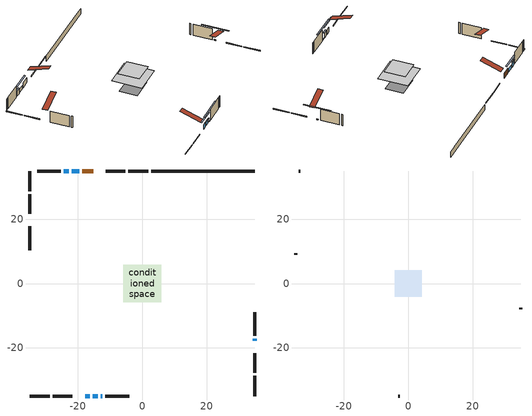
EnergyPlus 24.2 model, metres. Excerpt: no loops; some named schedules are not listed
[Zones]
conditioned space
 floor adiabatic (AdiabaticFloorConstruction): -5.9,-5.9 -5.9,5.9 5.9,5.9 5.9,-5.9 z3
 floor foundation (Slab1 construction): -4.44,-3.59 -4.44,3.59 4.44,3.59 4.44,-3.59 z-1.83
 wall outside (RimJoist1 construction): 1.91,34.96 -4.35,34.96 / -34.96,-34.96 -28.71,-34.96 / -34.96,34.96 -34.96,28.71 / 34.96,-34.96 34.96,-28.71 z0.56:0.86
 wall outside (RimJoist2 construction): -5.28,34.96 -11.3,34.96 / -27.78,-34.96 -21.75,-34.96 / -34.96,27.78 -34.96,21.75 / 34.96,-27.78 34.96,-21.75 z0.56:0.86
 wall outside (AdiabaticWallConstruction 1): -15.29,34.96 -18.7,34.96 z0.56:2.59
 wall outside (AdiabaticWallConstruction): -19.63,34.96 -21.84,34.96 z0.56:2.02; -17.77,-34.96 -16.27,-34.96 / -15.34,-34.96 -13.84,-34.96 z0.56:2.54; -22.77,34.96 -24.34,34.96 z0.56:2.62; 34.96,-17.77 34.96,-17.22 / -12.92,-34.96 -12.37,-34.96 z0.56:0.93
 wall outside (Wall1 construction): -25.26,34.96 -32.63,34.96 / -11.44,-34.96 -4.07,-34.96 / -34.96,17.77 -34.96,10.4 / 34.96,-16.29 34.96,-8.93 z0.56:5.44
 wall foundation (FoundationWall1 construction): 2.84,34.96,-1.83 2.84,34.96,0.56 31.75,34.96,0.56 31.75,34.96,0.44 34.96,34.96,0.44 34.96,34.96,-1.83
 window (WindowConstruction): -19.63,34.96 -21.84,34.96 z0.56:2.02
 window (WindowConstruction 1): -17.77,-34.96 -16.27,-34.96 z0.56:2.54
 window (WindowConstruction 2): -22.77,34.96 -24.34,34.96 z0.56:2.62
 window (WindowConstruction 3): -15.34,-34.96 -13.85,-34.96 z0.56:2.54
 window (WindowConstruction 4): 34.96,-17.77 34.96,-17.22 z0.56:0.92
 window (WindowConstruction 5): -12.92,-34.96 -12.37,-34.96 z0.56:0.92
 door (Door): -15.29,34.96 -18.7,34.96 z0.56:2.59
 ceiling adiabatic (AdiabaticFloorConstruction): 5.9,-5.9 5.9,5.9 -5.9,5.9 -5.9,-5.9 z3
attic - vented
 floor to conditioned space (Floor1 construction Reversed): -4.15,-4.15 -4.15,4.15 4.15,4.15 4.15,-4.15 z5.44
 wall outside (Wall3 construction): -33.56,34.96 -34.03,34.96 / -3.14,-34.96 -2.67,-34.96 / -34.96,9.47 -34.96,9 / 34.96,-8 34.96,-7.52 z0.56:5.44
 roof outside (Roof1 construction): -14.36,34.96,5.44 -14.36,26.89,8.13 -12.23,26.89,8.13 -12.23,34.96,5.44; -18.7,-34.96,5.44 -18.7,-26.89,8.13 -20.82,-26.89,8.13 -20.82,-34.96,5.44; -34.96,18.7,5.44 -26.89,18.7,8.13 -26.89,20.82,8.13 -34.96,20.82,5.44; 34.96,-18.7,5.44 26.89,-18.7,8.13 26.89,-20.82,8.13 34.96,-20.82,5.44
shading: -24.48,34.96 -16.99,34.96 -16.99,35.37 -24.48,35.37 z4.66; -13.63,-34.96 -20.41,-34.96 -20.41,-35.37 -13.63,-35.37 z5.17; -24.54,34.96 -22.57,34.96 -22.57,35.37 -24.54,35.37 z2.82; -13.64,-34.96 -15.54,-34.96 -15.54,-35.37 -13.64,-35.37 z2.74; 34.96,-12.14 34.96,-22.85 35.37,-22.85 35.37,-12.14 z6; -7.29,-34.96 -18,-34.96 -18,-35.37 -7.29,-35.37 z6
[Building]
Building 1: Terrain=Suburbs
[Site:Location]
Winnipeg Intl AP_MB: Latitude {deg}=49.91; Longitude {deg}=-97.24; Time Zone {hr}=-6; Elevation {m}=239; Keep Site Location Information=Yes
[Site:GroundTemperature:Shallow]
-2.46526, -5.11642, -5.32873, -4.07063, 0.979979, 6.00706, 10.3653, 13.1261, 13.3606, 11.1152, 6.8681, 1.99523
[Site:WaterMainsTemperature]
Calculation Method=Schedule; Temperature Schedule=mains temperature schedule
[Material] Roughness=Rough; Thermal Absorptance=0.9
Name | Thickness {m} | Conductivity {W/m-K} | Density {kg/m3} | Specific Heat {J/kg-K} | Solar Absorptance | Visible Absorptance
asphalt or fiberglass shingles | 0.00635 | 0.162714 | 1121.4 | 1465.45 | 0.84 | 0.84
ceiling loosefill ins | 0.254 | 0.0480833 | 16.02 | 1046.75 | 0.7 | 0.7
ceiling stud and cavity | 0.1397 | 0.14504 | 65.682 | 1177.47 | 0.7 | 0.7
concrete 4.0 in. | 0.1016 | 1.803125 | 2242.8 | 837.4 | 0.7 | 0.7
concrete 8.0 in. | 0.2032 | 1.803125 | 2242.8 | 837.4 | 0.7 | 0.7
door material | 0.04445 | 0.0451087 | 512.64 | 1214.23 | 0.7 | 0.7
exterior vertical ins | 0.0457286 | 0.029427 | 32.04 | 1214.23 | 0.7 | 0.7
floor covering | 0.0127 | 0.0433444 | 54.468 | 1339.84 | 0.6 | 0.6
floor rigid ins; wall rigid ins 1 | 0.512978 | 0.029427 | 32.04 | 1214.23 | 0.7 | 0.7
floor stud and cavity | 0.1397 | 1.75129 | 37.0049 | 1207.88 | 0.7 | 0.7
furniture material conditioned space 1 | 0.1524 | 0.115458 | 640.8 | 1214.23 | 0.6 | 0.6
gypsum board | 0.0127 | 0.160291 | 801 | 837.4 | 0.6 | 0.6
gypsum board 1 | 0.0127 | 0.160291 | 801 | 837.4 | 0.7 | 0.7
osb sheathing 0.5 in. | 0.0127 | 0.115458 | 512.64 | 1214.23 | 0.7 | 0.7
osb sheathing 0.75 in. | 0.01905 | 0.115458 | 512.64 | 1214.23 | 0.7 | 0.7
osb sheathing 2.0 in. | 0.0508 | 0.115458 | 512.64 | 1214.23 | 0.7 | 0.7
rim joist stud and cavity | 0.0508 | 0.0451784 | 125.044 | 1163.47 | 0.6 | 0.6
rim joist stud and cavity 1 | 0.0508 | 0.029095 | 125.044 | 1163.47 | 0.6 | 0.6
wall rigid ins | 0.051816 | 0.029427 | 32.04 | 1214.23 | 0.7 | 0.7
wall stud and cavity | 0.1397 | 0.224124 | 139.0536 | 1170.24 | 0.7 | 0.7
wall stud and cavity 1 | 0.0889 | 6.1454 | 50.32683 | 1063.81 | 0.6 | 0.6
wall stud and cavity 2 | 0.0889 | 0.380278 | 52.3479 | 1209.89 | 0.7 | 0.7
wall stud and cavity 3 | 0.0889 | 0.391764 | 83.0341 | 1211.67 | 0.7 | 0.7
wood siding | 0.0254 | 0.102417 | 544.68 | 1172.36 | 0.4 | 0.4
wood siding 1 | 0.00254 | 0.102417 | 544.68 | 1172.36 | 0.4 | 0.4
wood siding 2; wood siding 3; wood siding 4 | 0.0254 | 0.102417 | 544.68 | 1172.36 | 0.7 | 0.7
[WindowMaterial:SimpleGlazingSystem]
Name | U-Factor {W/m2-K} | Solar Heat Gain Coefficient
WindowMaterial | 2.205903 | 0.6
WindowMaterial 1 | 2.14572 | 0.62
WindowMaterial 2 | 2.13833 | 0.62
WindowMaterial 3 | 3.250655 | 0.43
[Construction]
AdiabaticFloorConstruction: floor stud and cavity, floor rigid ins, osb sheathing 0.75 in., floor covering
AdiabaticWallConstruction: wood siding 3, wall rigid ins 1, wall stud and cavity 2, gypsum board
AdiabaticWallConstruction 1: wood siding 4, wall rigid ins 1, wall stud and cavity 2, gypsum board
Door: door material
Floor1 construction Reversed: gypsum board, ceiling stud and cavity, ceiling loosefill ins
FoundationWall1 construction: concrete 8.0 in., gypsum board 1
furniture construction conditioned space 1: furniture material conditioned space 1
PartitionWallConstruction: gypsum board, wall stud and cavity 3, gypsum board
RimJoist1 construction: wood siding 2, osb sheathing 2.0 in., rim joist stud and cavity
RimJoist2 construction: wood siding 2, osb sheathing 2.0 in., rim joist stud and cavity 1
Roof1 construction: asphalt or fiberglass shingles
Slab1 construction: concrete 4.0 in.
Wall1 construction: wood siding, wall rigid ins, osb sheathing 0.5 in., wall stud and cavity, gypsum board
Wall3 construction: wood siding 1, wall stud and cavity 1
WindowConstruction: WindowMaterial
WindowConstruction 1; WindowConstruction 3: WindowMaterial 1
WindowConstruction 2: WindowMaterial 2
WindowConstruction 4; WindowConstruction 5: WindowMaterial 3
[Zone] Multiplier=1; Part of Total Floor Area=Yes
Name | Volume {m3}
attic - vented | 30.0506
conditioned space | 506.9
[Space]
Name | Zone | Volume {m3}
attic - vented 1 | attic - vented | 30.0506
conditioned space 1 | conditioned space | 506.9
[ZoneInfiltration:EffectiveLeakageArea]
infil attic - vented 1: Zone or Space=attic - vented 1; Schedule=Always On Discrete; Effective Air Leakage Area {cm2}=2292; Stack Coefficient=0.000526335; Wind Coefficient=1.55007e-05
[ZoneMixing]
whole house fan mix: Zone or Space=attic - vented; Schedule=Always On Continuous; Design Flow Rate Calculation Method=Flow/Zone; Design Flow Rate {m3/s}=0; Source Zone or Space=conditioned space
[SurfaceProperty:ExposedFoundationPerimeter]
Slab1: Exposed Perimeter Calculation Method=TotalExposedPerimeter; Total Exposed Perimeter {m}=32.125
[InternalMass] Zone or ZoneList=conditioned space; Space or SpaceList=conditioned space 1
Name | Construction | Surface Area {m2}
furniture mass conditioned space 1 | furniture construction conditioned space 1 | 81.12
partition wall mass | PartitionWallConstruction | 202.8
[Lights]
interior lighting: Zone or ZoneList or Space or SpaceList=conditioned space 1; Schedule=interior lighting schedule; Design Level Calculation Method=LightingLevel; Lighting Level {W}=343.2; Return Air Fraction=0; Fraction Radiant=0.6; Fraction Visible=0.2; Fraction Replaceable=1
[People]
occupants: Zone or ZoneList or Space or SpaceList=conditioned space 1; Number of People Schedule=occupants schedule; Number of People Calculation Method=People; Number of People=3; Fraction Radiant=0.314171; Sensible Heat Fraction=0.56303; Activity Level Schedule=occupants activity schedule; Carbon Dioxide Generation Rate {m3/s-W}=0; Enable ASHRAE 55 Comfort Warnings=No; Mean Radiant Temperature Calculation Type=EnclosureAveraged
[ElectricEquipment] Zone or ZoneList or Space or SpaceList=conditioned space 1; Design Level Calculation Method=EquipmentLevel
Name | Schedule | Design Level {W} | Fraction Latent | Fraction Radiant | Fraction Lost
clothes dryer | clothes dryer schedule | 140.772 | 0.015 | 0.081 | 0.85
clothes washer | clothes washer schedule | 32.1985 | 0.03 | 0.162 | 0.7
cooking range | cooking range schedule | 215.147 | 0.08 | 0.432 | 0.2
dishwasher | dishwasher schedule | 66.8632 | 0.3 | 0.18 | 0.4
fridge | fridge schedule | 72.9452 | 0 | 0.6 | 0
mech vent house fan | mech vent house fan schedule | 0 | 0 | 0 | 1
mech vent house fan cfis | mech vent house fan cfis schedule | 0 | 0 | 0 | 0
misc plug loads | misc plug loads schedule | 494.7 | 0.045 | 0.513 | 0.1
whole house fan | Always On Discrete | 0 | 0 | 0 | 1
[OtherEquipment] Zone or ZoneList or Space or SpaceList=conditioned space 1; Design Level Calculation Method=EquipmentLevel
Name | Fuel Type | Schedule | Design Level {W} | Fraction Latent | Fraction Radiant | Fraction Lost
clothes dryer 1 | Electricity | clothes dryer schedule | 0 | 0.015 | 0.081 | 0.85
cooking range 1 | Electricity | cooking range schedule | 0 | 0.08 | 0.432 | 0.2
general water use latent | None | general water use schedule | 62.594 | 1 | 0 | 0
general water use sensible | None | general water use schedule | -61.6891 | 0 | 0.6 | 0
mech vent house fan latent load | None | Always On Discrete | 0 | 1 | 0 | 0
mech vent house fan sensible load | None | Always On Discrete | 0 | 0 | 0 | 0
water heater energy adjustment1 | NaturalGas | Always On Discrete | 0.01 | 0 | 0 | 1
[ZoneInfiltration:DesignFlowRate] Zone or ZoneList or Space or SpaceList=conditioned space 1; Schedule=Always On Discrete; Design Flow Rate Calculation Method=Flow/Zone; Design Flow Rate {m3/s}=0
infil flow; natural vent flow; whole house fan flow
[AvailabilityManager:Scheduled]
central ac and furnace airloop Availability Manager: Schedule=Always On Discrete
[Foundation:Kiva]
Foundation Kiva 1: Initial Indoor Air Temperature {C}=21; Wall Height Above Grade {m}=0.560009; Wall Depth Below Slab {m}=0.2032; Custom Block Material Name 1=exterior vertical ins; Custom Block Depth 1 {m}=2.39; Custom Block X Position 1 {m}=0.2159; Custom Block Z Position 1 {m}=0
[Foundation:Kiva:Settings]
Soil Conductivity {W/m-K}=0.849921; Soil Density {kg/m3}=1842.3; Soil Specific Heat {J/kg-K}=418.7; Ground Solar Absorptivity=0.9; Ground Thermal Absorptivity=0.9; Ground Surface Roughness {m}=0.03; Far-Field Width {m}=40; Deep-Ground Boundary Condition=ZeroFlux; Deep-Ground Depth {m}=40; Minimum Cell Dimension {m}=0.2; Maximum Cell Growth Coefficient=3; Simulation Timestep=Timestep
[Exterior:Lights]
exterior lighting: Schedule=exterior lighting schedule; Design Level {W}=75.6
[EnergyManagementSystem:GlobalVariable]
central_ac_and_furnace_airloop_Fan_RTF
infil_program_Qfan
infil_program_Qinf
natural_vent_program_Qnv
natural_vent_program_Qwhf
[EnergyManagementSystem:Sensor]
Name | Output:Variable or Output:Meter Index Key | Output:Variable or Output:Meter
airflow_gain | infil flow | Infiltration Sensible Heat Gain Energy
airflow_gain_1 | natural vent flow | Infiltration Sensible Heat Gain Energy
airflow_gain_2 | whole house fan flow | Infiltration Sensible Heat Gain Energy
airflow_loss | infil flow | Infiltration Sensible Heat Loss Energy
airflow_loss_1 | natural vent flow | Infiltration Sensible Heat Loss Energy
airflow_loss_2 | whole house fan flow | Infiltration Sensible Heat Loss Energy
clg_load_cond |  | Cooling:EnergyTransfer:Zone:CONDITIONED SPACE
clg_sp_s; clg_sp_s_1 | cooling setpoint | Schedule Value
clothes_dryer_exhaust_0_sch_s | clothes dryer exhaust 0 schedule | Schedule Value
cool_season | cooling season schedule | Schedule Value
htg_load_cond |  | Heating:EnergyTransfer:Zone:CONDITIONED SPACE
htg_sp_s; htg_sp_s_1 | heating setpoint | Schedule Value
ig_ee_conv | clothes dryer | Electric Equipment Convective Heating Energy
ig_ee_conv_2 | cooking range | Electric Equipment Convective Heating Energy
ig_ee_conv_4 | fridge | Electric Equipment Convective Heating Energy
ig_ee_conv_5 | misc plug loads | Electric Equipment Convective Heating Energy
ig_ee_conv_6 | whole house fan | Electric Equipment Convective Heating Energy
ig_ee_rad | clothes dryer | Electric Equipment Radiant Heating Energy
ig_ee_rad_2 | cooking range | Electric Equipment Radiant Heating Energy
ig_ee_rad_4 | fridge | Electric Equipment Radiant Heating Energy
ig_ee_rad_5 | misc plug loads | Electric Equipment Radiant Heating Energy
ig_ee_rad_6 | whole house fan | Electric Equipment Radiant Heating Energy
ig_lgt_conv | interior lighting | Lights Convective Heating Energy
ig_lgt_rad | interior lighting | Lights Radiant Heating Energy
ig_lgt_vis | interior lighting | Lights Visible Radiation Heating Energy
ig_oe_conv | clothes dryer 1 | Other Equipment Convective Heating Energy
ig_oe_conv_1 | cooking range 1 | Other Equipment Convective Heating Energy
ig_oe_conv_2 | general water use latent | Other Equipment Convective Heating Energy
ig_oe_conv_3 | general water use sensible | Other Equipment Convective Heating Energy
ig_oe_conv_4 | water heater energy adjustment1 | Other Equipment Convective Heating Energy
ig_oe_rad | clothes dryer 1 | Other Equipment Radiant Heating Energy
ig_oe_rad_1 | cooking range 1 | Other Equipment Radiant Heating Energy
ig_oe_rad_2 | general water use latent | Other Equipment Radiant Heating Energy
ig_oe_rad_3 | general water use sensible | Other Equipment Radiant Heating Energy
ig_oe_rad_4 | water heater energy adjustment1 | Other Equipment Radiant Heating Energy
ig_ppl_conv | occupants | People Convective Heating Energy
ig_ppl_rad | occupants | People Radiant Heating Energy
im_conv | furniture mass conditioned space 1 | Surface Inside Face Convection Heat Gain Energy
im_conv_1 | partition wall mass | Surface Inside Face Convection Heat Gain Energy
im_ig | furniture mass conditioned space 1 | Surface Inside Face Internal Gains Radiation Heat Gain Energy
im_ig_1 | partition wall mass | Surface Inside Face Internal Gains Radiation Heat Gain Energy
im_lgt | furniture mass conditioned space 1 | Surface Inside Face Lights Radiation Heat Gain Energy
im_lgt_1 | partition wall mass | Surface Inside Face Lights Radiation Heat Gain Energy
im_sol | furniture mass conditioned space 1 | Surface Inside Face Solar Radiation Heat Gain Energy
im_sol_1 | partition wall mass | Surface Inside Face Solar Radiation Heat Gain Energy
im_surf | furniture mass conditioned space 1 | Surface Inside Face Net Surface Thermal Radiation Heat Gain Energy
im_surf_1 | partition wall mass | Surface Inside Face Net Surface Thermal Radiation Heat Gain Energy
mv_conv | mech vent house fan | Electric Equipment Convective Heating Energy
mv_conv_1 | mech vent house fan cfis | Electric Equipment Convective Heating Energy
mv_conv_2 | mech vent house fan latent load | Other Equipment Convective Heating Energy
mv_conv_3 | mech vent house fan sensible load | Other Equipment Convective Heating Energy
mv_rad | mech vent house fan | Electric Equipment Radiant Heating Energy
mv_rad_1 | mech vent house fan cfis | Electric Equipment Radiant Heating Energy
mv_rad_2 | mech vent house fan latent load | Other Equipment Radiant Heating Energy
mv_rad_3 | mech vent house fan sensible load | Other Equipment Radiant Heating Energy
natural_vent_s | natural vent schedule | Schedule Value
out_pb_s |  | Site Outdoor Air Barometric Pressure
out_wt_s |  | Site Outdoor Air Humidity Ratio
site_vw_s |  | Site Wind Speed
ss_back_out | Window1 | Surface Window Shortwave from Zone Back Out Window Heat Transfer Rate
ss_back_out_1 | Window3 | Surface Window Shortwave from Zone Back Out Window Heat Transfer Rate
ss_back_out_2 | Window4 | Surface Window Shortwave from Zone Back Out Window Heat Transfer Rate
ss_back_out_3 | Window5 | Surface Window Shortwave from Zone Back Out Window Heat Transfer Rate
ss_back_out_4 | Window6 | Surface Window Shortwave from Zone Back Out Window Heat Transfer Rate
ss_back_out_5 | Window8 | Surface Window Shortwave from Zone Back Out Window Heat Transfer Rate
ss_conv | Door1 | Surface Inside Face Convection Heat Gain Energy
ss_conv_1 | Window1 | Surface Inside Face Convection Heat Gain Energy
ss_conv_2 | Window3 | Surface Inside Face Convection Heat Gain Energy
ss_conv_3 | Window4 | Surface Inside Face Convection Heat Gain Energy
ss_conv_4 | Window5 | Surface Inside Face Convection Heat Gain Energy
ss_conv_5 | Window6 | Surface Inside Face Convection Heat Gain Energy
ss_conv_6 | Window8 | Surface Inside Face Convection Heat Gain Energy
ss_ig | Door1 | Surface Inside Face Internal Gains Radiation Heat Gain Energy
ss_ig_1 | Window1 | Surface Inside Face Internal Gains Radiation Heat Gain Energy
ss_ig_2 | Window3 | Surface Inside Face Internal Gains Radiation Heat Gain Energy
ss_ig_3 | Window4 | Surface Inside Face Internal Gains Radiation Heat Gain Energy
ss_ig_4 | Window5 | Surface Inside Face Internal Gains Radiation Heat Gain Energy
ss_ig_5 | Window6 | Surface Inside Face Internal Gains Radiation Heat Gain Energy
ss_ig_6 | Window8 | Surface Inside Face Internal Gains Radiation Heat Gain Energy
ss_lgt | Door1 | Surface Inside Face Lights Radiation Heat Gain Energy
ss_sol | Door1 | Surface Inside Face Solar Radiation Heat Gain Energy
ss_surf | Door1 | Surface Inside Face Net Surface Thermal Radiation Heat Gain Energy
ss_surf_1 | Window1 | Surface Inside Face Net Surface Thermal Radiation Heat Gain Energy
ss_surf_2 | Window3 | Surface Inside Face Net Surface Thermal Radiation Heat Gain Energy
ss_surf_3 | Window4 | Surface Inside Face Net Surface Thermal Radiation Heat Gain Energy
ss_surf_4 | Window5 | Surface Inside Face Net Surface Thermal Radiation Heat Gain Energy
ss_surf_5 | Window6 | Surface Inside Face Net Surface Thermal Radiation Heat Gain Energy
ss_surf_6 | Window8 | Surface Inside Face Net Surface Thermal Radiation Heat Gain Energy
ss_trans_in | Window1 | Surface Window Transmitted Solar Radiation Rate
ss_trans_in_1 | Window3 | Surface Window Transmitted Solar Radiation Rate
ss_trans_in_2 | Window4 | Surface Window Transmitted Solar Radiation Rate
ss_trans_in_3 | Window5 | Surface Window Transmitted Solar Radiation Rate
ss_trans_in_4 | Window6 | Surface Window Transmitted Solar Radiation Rate
ss_trans_in_5 | Window8 | Surface Window Transmitted Solar Radiation Rate
ss_trans_out | Window1 | Surface Inside Face Initial Transmitted Diffuse Transmitted Out Window Solar Radiation Rate
ss_trans_out_1 | Window3 | Surface Inside Face Initial Transmitted Diffuse Transmitted Out Window Solar Radiation Rate
ss_trans_out_2 | Window4 | Surface Inside Face Initial Transmitted Diffuse Transmitted Out Window Solar Radiation Rate
ss_trans_out_3 | Window5 | Surface Inside Face Initial Transmitted Diffuse Transmitted Out Window Solar Radiation Rate
ss_trans_out_4 | Window6 | Surface Inside Face Initial Transmitted Diffuse Transmitted Out Window Solar Radiation Rate
ss_trans_out_5 | Window8 | Surface Inside Face Initial Transmitted Diffuse Transmitted Out Window Solar Radiation Rate
s_conv | Floor1 | Surface Inside Face Convection Heat Gain Energy
s_conv_1 | FoundationWall1 | Surface Inside Face Convection Heat Gain Energy
s_conv_10 | RimJoist2:270 | Surface Inside Face Convection Heat Gain Energy
s_conv_11 | RimJoist2:90 | Surface Inside Face Convection Heat Gain Energy
s_conv_12 | Slab1 | Surface Inside Face Convection Heat Gain Energy
s_conv_13 | Wall1:0 | Surface Inside Face Convection Heat Gain Energy
s_conv_14 | Wall1:180 | Surface Inside Face Convection Heat Gain Energy
s_conv_15 | Wall1:270 | Surface Inside Face Convection Heat Gain Energy
s_conv_16 | Wall1:90 | Surface Inside Face Convection Heat Gain Energy
s_conv_2 | inferred conditioned ceiling | Surface Inside Face Convection Heat Gain Energy
s_conv_3 | inferred conditioned floor | Surface Inside Face Convection Heat Gain Energy
s_conv_4 | RimJoist1:0 | Surface Inside Face Convection Heat Gain Energy
s_conv_5 | RimJoist1:180 | Surface Inside Face Convection Heat Gain Energy
s_conv_6 | RimJoist1:270 | Surface Inside Face Convection Heat Gain Energy
s_conv_7 | RimJoist1:90 | Surface Inside Face Convection Heat Gain Energy
s_conv_8 | RimJoist2:0 | Surface Inside Face Convection Heat Gain Energy
s_conv_9 | RimJoist2:180 | Surface Inside Face Convection Heat Gain Energy
s_ig | Floor1 | Surface Inside Face Internal Gains Radiation Heat Gain Energy
s_ig_1 | FoundationWall1 | Surface Inside Face Internal Gains Radiation Heat Gain Energy
s_ig_10 | RimJoist2:270 | Surface Inside Face Internal Gains Radiation Heat Gain Energy
s_ig_11 | RimJoist2:90 | Surface Inside Face Internal Gains Radiation Heat Gain Energy
s_ig_12 | Slab1 | Surface Inside Face Internal Gains Radiation Heat Gain Energy
s_ig_13 | Wall1:0 | Surface Inside Face Internal Gains Radiation Heat Gain Energy
s_ig_14 | Wall1:180 | Surface Inside Face Internal Gains Radiation Heat Gain Energy
s_ig_15 | Wall1:270 | Surface Inside Face Internal Gains Radiation Heat Gain Energy
s_ig_16 | Wall1:90 | Surface Inside Face Internal Gains Radiation Heat Gain Energy
s_ig_2 | inferred conditioned ceiling | Surface Inside Face Internal Gains Radiation Heat Gain Energy
s_ig_3 | inferred conditioned floor | Surface Inside Face Internal Gains Radiation Heat Gain Energy
s_ig_4 | RimJoist1:0 | Surface Inside Face Internal Gains Radiation Heat Gain Energy
s_ig_5 | RimJoist1:180 | Surface Inside Face Internal Gains Radiation Heat Gain Energy
s_ig_6 | RimJoist1:270 | Surface Inside Face Internal Gains Radiation Heat Gain Energy
s_ig_7 | RimJoist1:90 | Surface Inside Face Internal Gains Radiation Heat Gain Energy
s_ig_8 | RimJoist2:0 | Surface Inside Face Internal Gains Radiation Heat Gain Energy
s_ig_9 | RimJoist2:180 | Surface Inside Face Internal Gains Radiation Heat Gain Energy
s_lgt | Floor1 | Surface Inside Face Lights Radiation Heat Gain Energy
s_lgt_1 | FoundationWall1 | Surface Inside Face Lights Radiation Heat Gain Energy
s_lgt_10 | RimJoist2:270 | Surface Inside Face Lights Radiation Heat Gain Energy
s_lgt_11 | RimJoist2:90 | Surface Inside Face Lights Radiation Heat Gain Energy
s_lgt_12 | Slab1 | Surface Inside Face Lights Radiation Heat Gain Energy
s_lgt_13 | Wall1:0 | Surface Inside Face Lights Radiation Heat Gain Energy
s_lgt_14 | Wall1:180 | Surface Inside Face Lights Radiation Heat Gain Energy
s_lgt_15 | Wall1:270 | Surface Inside Face Lights Radiation Heat Gain Energy
s_lgt_16 | Wall1:90 | Surface Inside Face Lights Radiation Heat Gain Energy
s_lgt_2 | inferred conditioned ceiling | Surface Inside Face Lights Radiation Heat Gain Energy
s_lgt_3 | inferred conditioned floor | Surface Inside Face Lights Radiation Heat Gain Energy
s_lgt_4 | RimJoist1:0 | Surface Inside Face Lights Radiation Heat Gain Energy
s_lgt_5 | RimJoist1:180 | Surface Inside Face Lights Radiation Heat Gain Energy
s_lgt_6 | RimJoist1:270 | Surface Inside Face Lights Radiation Heat Gain Energy
s_lgt_7 | RimJoist1:90 | Surface Inside Face Lights Radiation Heat Gain Energy
s_lgt_8 | RimJoist2:0 | Surface Inside Face Lights Radiation Heat Gain Energy
s_lgt_9 | RimJoist2:180 | Surface Inside Face Lights Radiation Heat Gain Energy
s_sol | Floor1 | Surface Inside Face Solar Radiation Heat Gain Energy
s_sol_1 | FoundationWall1 | Surface Inside Face Solar Radiation Heat Gain Energy
s_sol_10 | RimJoist2:270 | Surface Inside Face Solar Radiation Heat Gain Energy
s_sol_11 | RimJoist2:90 | Surface Inside Face Solar Radiation Heat Gain Energy
s_sol_12 | Slab1 | Surface Inside Face Solar Radiation Heat Gain Energy
s_sol_13 | Wall1:0 | Surface Inside Face Solar Radiation Heat Gain Energy
s_sol_14 | Wall1:180 | Surface Inside Face Solar Radiation Heat Gain Energy
s_sol_15 | Wall1:270 | Surface Inside Face Solar Radiation Heat Gain Energy
s_sol_16 | Wall1:90 | Surface Inside Face Solar Radiation Heat Gain Energy
s_sol_2 | inferred conditioned ceiling | Surface Inside Face Solar Radiation Heat Gain Energy
s_sol_3 | inferred conditioned floor | Surface Inside Face Solar Radiation Heat Gain Energy
s_sol_4 | RimJoist1:0 | Surface Inside Face Solar Radiation Heat Gain Energy
s_sol_5 | RimJoist1:180 | Surface Inside Face Solar Radiation Heat Gain Energy
s_sol_6 | RimJoist1:270 | Surface Inside Face Solar Radiation Heat Gain Energy
s_sol_7 | RimJoist1:90 | Surface Inside Face Solar Radiation Heat Gain Energy
s_sol_8 | RimJoist2:0 | Surface Inside Face Solar Radiation Heat Gain Energy
s_sol_9 | RimJoist2:180 | Surface Inside Face Solar Radiation Heat Gain Energy
s_surf | Floor1 | Surface Inside Face Net Surface Thermal Radiation Heat Gain Energy
s_surf_1 | FoundationWall1 | Surface Inside Face Net Surface Thermal Radiation Heat Gain Energy
s_surf_10 | RimJoist2:270 | Surface Inside Face Net Surface Thermal Radiation Heat Gain Energy
s_surf_11 | RimJoist2:90 | Surface Inside Face Net Surface Thermal Radiation Heat Gain Energy
s_surf_12 | Slab1 | Surface Inside Face Net Surface Thermal Radiation Heat Gain Energy
s_surf_13 | Wall1:0 | Surface Inside Face Net Surface Thermal Radiation Heat Gain Energy
s_surf_14 | Wall1:180 | Surface Inside Face Net Surface Thermal Radiation Heat Gain Energy
s_surf_15 | Wall1:270 | Surface Inside Face Net Surface Thermal Radiation Heat Gain Energy
s_surf_16 | Wall1:90 | Surface Inside Face Net Surface Thermal Radiation Heat Gain Energy
s_surf_2 | inferred conditioned ceiling | Surface Inside Face Net Surface Thermal Radiation Heat Gain Energy
s_surf_3 | inferred conditioned floor | Surface Inside Face Net Surface Thermal Radiation Heat Gain Energy
s_surf_4 | RimJoist1:0 | Surface Inside Face Net Surface Thermal Radiation Heat Gain Energy
s_surf_5 | RimJoist1:180 | Surface Inside Face Net Surface Thermal Radiation Heat Gain Energy
s_surf_6 | RimJoist1:270 | Surface Inside Face Net Surface Thermal Radiation Heat Gain Energy
